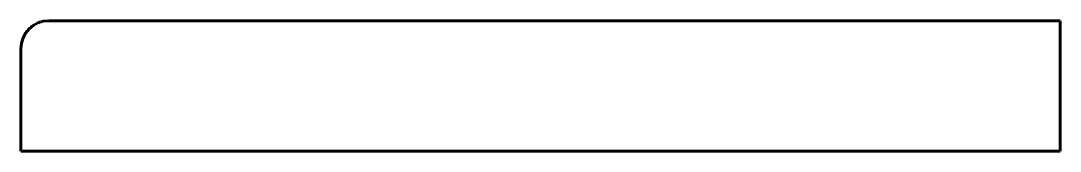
# Model space of a CAD drawing. Header units: millimetres. Extents: x -11 to 11.2, y 5.2 to 8.
import ezdxf

# ---------------------------------------------------------------- set-up
doc = ezdxf.new("R2010")
doc.units = ezdxf.units.MM
doc.linetypes.add('K5LT_BASIC', pattern=[0])

msp = doc.modelspace()

# ---------------------------------------------------------------- linework, layer by layer
at = {"color": 150, "linetype": 'K5LT_BASIC', "lineweight": 60, "true_color": 0x0080ff}
for p, q in [((-10.426, 8.044), (-8.724, 8.044)), ((-8.724, 8.044), (11.186, 8.044)), ((11.186, 8.044), (11.186, 5.248)), ((-11.026, 5.248), (-11.026, 7.444)), ((-11.026, 5.248), (11.186, 5.248))]:
    msp.add_line(p, q, dxfattribs=at)
msp.add_arc((-10.426, 7.444), 0.6, 90, 180, dxfattribs=at)

doc.saveas('drawing.dxf')
